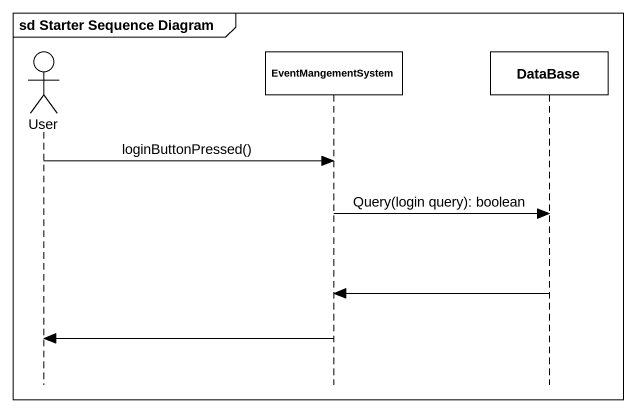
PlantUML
@startuml
mainframe sd Starter Sequence Diagram
hide footbox
actor User
participant EventMangementSystem
participant "DataBase" as DataBase_

User -> EventMangementSystem : loginButtonPressed()
EventMangementSystem -> DataBase_ : Query(login query): boolean
DataBase_ -> EventMangementSystem
EventMangementSystem -> User
@enduml
